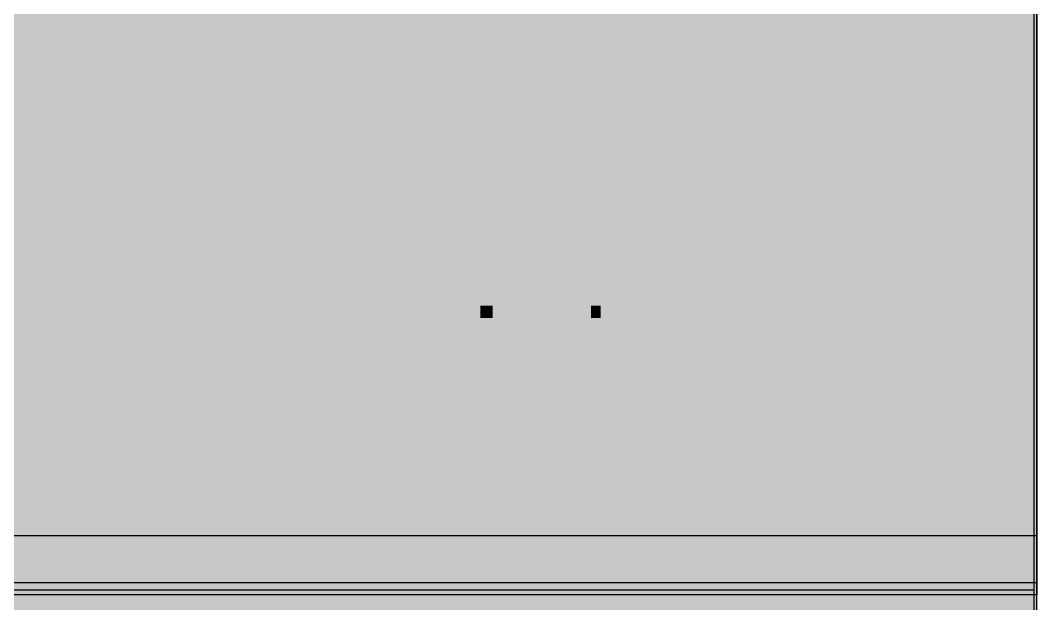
# Model space of a CAD drawing. Header units: millimetres. Extents: x 0 to 966, y -664 to 90.
# Drawn here: x 929.76 to 966, y -108.04 to -87.25 of the extents above; entities that cross this region are included whole.
import ezdxf

# ---------------------------------------------------------------- set-up
doc = ezdxf.new("R2010")
doc.units = ezdxf.units.MM
for name, color, linetype in [('HDL_BODY', 7, 'Continuous'), ('HDL_DETAIL', 7, 'Continuous'), ('HDL_PRINT', 7, 'Continuous')]:
    doc.layers.add(name, color=color, linetype=linetype)

# ---------------------------------------------------------------- blocks, each defined once
blk = doc.blocks.new('M_R12.16.1_FRONT')
at = {"layer": 'HDL_BODY', "true_color": 0x202126}
blk.add_hatch(color=250, dxfattribs=at).paths.add_polyline_path([(0, 0), (216, 0), (216, 90), (0, 90)])
at = {"layer": 'HDL_BODY', "true_color": 0x2a2a30}
blk.add_hatch(color=250, dxfattribs=at).paths.add_polyline_path([(0.4, 20.52), (215.6, 20.52), (215.6, 68.31), (0.4, 68.31)])
at = {"layer": 'HDL_PRINT', "true_color": 0xdee1e9}
for points in [[(187.901, 40.07), (189.131, 42.27), (190.36, 40.07), (187.901, 40.07)], [(204.41, 40.07), (205.64, 42.27), (206.867, 40.07), (204.41, 40.07)], [(187.901, 35.93), (187.901, 39.012), (188.253, 39.012), (188.253, 37.514), (189.747, 39.012), (190.271, 39.012), (189.045, 37.779), (190.36, 35.93), (189.833, 35.93), (188.781, 37.514), (188.253, 36.985), (188.253, 35.93), (187.901, 35.93)], [(204.674, 35.93), (204.674, 39.012), (205.112, 39.012), (205.112, 36.281), (206.603, 36.281), (206.603, 35.93), (204.674, 35.93)], [(187.901, 32.144), (187.901, 34.168), (188.517, 34.168), (188.867, 32.848), (189.219, 34.168), (189.833, 34.168), (189.833, 32.144), (189.483, 32.144), (189.483, 33.728), (189.045, 32.144), (188.692, 32.144), (188.253, 33.728), (188.253, 32.144), (187.901, 32.144)], [(190.008, 32.144), (190.535, 34.257), (190.799, 34.257), (190.271, 32.144), (190.008, 32.144)], [(193.961, 32.144), (193.522, 32.144), (193.522, 33.641), (193.49, 33.585), (193.451, 33.536), (193.408, 33.494), (193.36, 33.458), (193.309, 33.428), (193.255, 33.406), (193.198, 33.39), (193.14, 33.38), (193.081, 33.377), (193.081, 33.728), (193.114, 33.732), (193.149, 33.743), (193.185, 33.76), (193.225, 33.783), (193.268, 33.81), (193.317, 33.839), (193.372, 33.871), (193.433, 33.903), (193.471, 33.941), (193.507, 33.979), (193.54, 34.017), (193.567, 34.055), (193.589, 34.093), (193.603, 34.13), (193.608, 34.167), (193.961, 34.167), (193.961, 32.144)], [(195.804, 32.494), (195.804, 32.144), (194.488, 32.144), (194.492, 32.206), (194.502, 32.262), (194.516, 32.313), (194.531, 32.363), (194.547, 32.413), (194.561, 32.465), (194.571, 32.521), (194.574, 32.583), (194.607, 32.616), (194.645, 32.655), (194.689, 32.698), (194.736, 32.746), (194.787, 32.797), (194.841, 32.851), (194.897, 32.907), (194.955, 32.965), (195.013, 33.023), (195.072, 33.079), (195.129, 33.128), (195.183, 33.173), (195.233, 33.214), (195.277, 33.25), (195.314, 33.285), (195.342, 33.317), (195.359, 33.347), (195.366, 33.377), (195.397, 33.414), (195.42, 33.451), (195.435, 33.489), (195.445, 33.527), (195.45, 33.565), (195.451, 33.603), (195.452, 33.641), (195.451, 33.678), (195.448, 33.705), (195.441, 33.728), (195.426, 33.751), (195.402, 33.779), (195.366, 33.817), (195.359, 33.823), (195.339, 33.839), (195.31, 33.86), (195.274, 33.881), (195.234, 33.897), (195.191, 33.903), (195.147, 33.897), (195.105, 33.881), (195.069, 33.86), (195.039, 33.839), (195.02, 33.823), (195.013, 33.817), (194.981, 33.779), (194.958, 33.741), (194.943, 33.703), (194.934, 33.666), (194.929, 33.628), (194.927, 33.59), (194.927, 33.552), (194.488, 33.641), (194.514, 33.7), (194.536, 33.757), (194.555, 33.814), (194.575, 33.868), (194.597, 33.919), (194.623, 33.967), (194.656, 34.01), (194.697, 34.048), (194.749, 34.081), (194.786, 34.11), (194.831, 34.131), (194.881, 34.146), (194.937, 34.157), (194.996, 34.163), (195.059, 34.166), (195.124, 34.167), (195.191, 34.167), (195.256, 34.167), (195.321, 34.166), (195.383, 34.163), (195.442, 34.157), (195.498, 34.146), (195.548, 34.131), (195.592, 34.11), (195.629, 34.081), (195.687, 34.018), (195.73, 33.962), (195.761, 33.91), (195.782, 33.86), (195.795, 33.811), (195.801, 33.759), (195.804, 33.703), (195.804, 33.641), (195.804, 33.597), (195.804, 33.552), (195.804, 33.508), (195.804, 33.464), (195.804, 33.42), (195.804, 33.377), (195.771, 33.339), (195.746, 33.301), (195.725, 33.263), (195.706, 33.225), (195.686, 33.187), (195.661, 33.149), (195.629, 33.112), (195.591, 33.074), (195.553, 33.037), (195.515, 32.999), (195.477, 32.961), (195.44, 32.924), (195.403, 32.886), (195.366, 32.848), (195.328, 32.81), (195.29, 32.774), (195.252, 32.741), (195.215, 32.713), (195.177, 32.692), (195.14, 32.678), (195.102, 32.672), (195.102, 32.628), (195.102, 32.597), (195.102, 32.57), (195.102, 32.538), (195.102, 32.494), (195.804, 32.494)], [(197.822, 32.144), (197.473, 32.144), (197.473, 33.641), (197.414, 33.585), (197.356, 33.536), (197.297, 33.494), (197.238, 33.458), (197.179, 33.428), (197.121, 33.406), (197.062, 33.39), (197.003, 33.38), (196.945, 33.377), (196.945, 33.728), (196.982, 33.732), (197.025, 33.743), (197.072, 33.76), (197.121, 33.783), (197.171, 33.81), (197.218, 33.839), (197.261, 33.871), (197.298, 33.903), (197.335, 33.941), (197.372, 33.979), (197.41, 34.017), (197.447, 34.055), (197.485, 34.093), (197.523, 34.13), (197.561, 34.167), (197.822, 34.167), (197.822, 32.144)], [(201.775, 32.144), (201.337, 32.144), (201.337, 33.641), (201.304, 33.585), (201.266, 33.536), (201.223, 33.494), (201.175, 33.458), (201.124, 33.428), (201.07, 33.406), (201.014, 33.39), (200.956, 33.38), (200.898, 33.377), (200.898, 33.728), (200.931, 33.732), (200.965, 33.743), (201.001, 33.76), (201.04, 33.783), (201.083, 33.81), (201.132, 33.839), (201.186, 33.871), (201.248, 33.903), (201.286, 33.941), (201.322, 33.979), (201.354, 34.017), (201.382, 34.055), (201.404, 34.093), (201.418, 34.13), (201.423, 34.167), (201.775, 34.167), (201.775, 32.144)], [(196.157, 32.584), (196.596, 32.584), (196.596, 32.144), (196.157, 32.144), (196.157, 32.584)], [(200.107, 32.584), (200.458, 32.584), (200.458, 32.144), (200.107, 32.144), (200.107, 32.584)], [(189.045, 30.999), (189.305, 30.999), (189.305, 29.941), (189.302, 29.879), (189.292, 29.823), (189.278, 29.771), (189.262, 29.721), (189.247, 29.671), (189.233, 29.619), (189.223, 29.563), (189.219, 29.501), (189.186, 29.464), (189.159, 29.428), (189.133, 29.395), (189.105, 29.367), (189.069, 29.344), (189.021, 29.33), (188.956, 29.325), (188.922, 29.292), (188.888, 29.26), (188.852, 29.231), (188.813, 29.204), (188.769, 29.181), (188.721, 29.164), (188.666, 29.153), (188.603, 29.149), (188.538, 29.152), (188.473, 29.162), (188.411, 29.177), (188.352, 29.193), (188.296, 29.209), (188.246, 29.223), (188.202, 29.233), (188.165, 29.237), (188.128, 29.275), (188.092, 29.312), (188.06, 29.35), (188.031, 29.388), (188.009, 29.426), (187.995, 29.463), (187.99, 29.501), (187.96, 29.539), (187.938, 29.583), (187.922, 29.633), (187.912, 29.689), (187.905, 29.748), (187.902, 29.811), (187.901, 29.876), (187.901, 29.941), (187.901, 30.999), (188.079, 30.999), (188.079, 29.941), (188.083, 29.898), (188.096, 29.848), (188.112, 29.793), (188.131, 29.737), (188.147, 29.682), (188.16, 29.632), (188.165, 29.59), (188.171, 29.584), (188.191, 29.567), (188.22, 29.546), (188.256, 29.524), (188.297, 29.508), (188.339, 29.501), (188.345, 29.469), (188.361, 29.445), (188.388, 29.429), (188.426, 29.42), (188.474, 29.415), (188.533, 29.413), (188.603, 29.413), (188.646, 29.413), (188.696, 29.415), (188.751, 29.42), (188.808, 29.429), (188.862, 29.445), (188.913, 29.469), (188.956, 29.501), (188.985, 29.539), (189.007, 29.583), (189.023, 29.633), (189.034, 29.689), (189.04, 29.748), (189.043, 29.811), (189.044, 29.876), (189.045, 29.941), (189.045, 30.999)], [(192.378, 29.413), (192.378, 29.237), (191.238, 29.237), (191.238, 29.247), (191.238, 29.274), (191.238, 29.313), (191.238, 29.361), (191.238, 29.413), (191.245, 29.42), (191.264, 29.439), (191.293, 29.468), (191.33, 29.505), (191.371, 29.546), (191.415, 29.59), (191.419, 29.623), (191.432, 29.655), (191.452, 29.688), (191.48, 29.721), (191.517, 29.754), (191.562, 29.787), (191.615, 29.82), (191.676, 29.852), (191.739, 29.915), (191.794, 29.97), (191.842, 30.019), (191.886, 30.062), (191.925, 30.102), (191.961, 30.138), (191.995, 30.172), (192.029, 30.206), (192.062, 30.244), (192.085, 30.281), (192.101, 30.319), (192.111, 30.357), (192.116, 30.394), (192.117, 30.432), (192.118, 30.47), (192.117, 30.508), (192.116, 30.546), (192.111, 30.584), (192.101, 30.621), (192.085, 30.659), (192.062, 30.697), (192.029, 30.735), (192.022, 30.771), (192.003, 30.795), (191.974, 30.81), (191.937, 30.818), (191.897, 30.82), (191.854, 30.821), (191.783, 30.821), (191.724, 30.819), (191.675, 30.814), (191.638, 30.805), (191.611, 30.789), (191.595, 30.767), (191.59, 30.735), (191.557, 30.697), (191.534, 30.659), (191.518, 30.621), (191.508, 30.584), (191.503, 30.546), (191.502, 30.508), (191.501, 30.47), (191.238, 30.47), (191.242, 30.532), (191.253, 30.587), (191.27, 30.635), (191.293, 30.679), (191.32, 30.718), (191.35, 30.754), (191.382, 30.788), (191.415, 30.821), (191.452, 30.854), (191.495, 30.886), (191.545, 30.916), (191.6, 30.943), (191.66, 30.966), (191.722, 30.984), (191.788, 30.995), (191.854, 30.999), (191.916, 30.995), (191.97, 30.984), (192.019, 30.966), (192.062, 30.943), (192.101, 30.916), (192.137, 30.886), (192.171, 30.854), (192.204, 30.821), (192.237, 30.788), (192.268, 30.754), (192.298, 30.718), (192.324, 30.679), (192.347, 30.635), (192.364, 30.587), (192.375, 30.532), (192.378, 30.47), (192.378, 30.463), (192.375, 30.444), (192.368, 30.415), (192.353, 30.379), (192.329, 30.338), (192.293, 30.295), (192.286, 30.251), (192.269, 30.209), (192.248, 30.172), (192.227, 30.143), (192.21, 30.124), (192.204, 30.116), (192.171, 30.084), (192.137, 30.05), (192.101, 30.014), (192.062, 29.975), (192.019, 29.931), (191.97, 29.882), (191.916, 29.828), (191.854, 29.766), (191.792, 29.732), (191.738, 29.699), (191.692, 29.666), (191.655, 29.633), (191.627, 29.601), (191.606, 29.568), (191.594, 29.535), (191.59, 29.501), (191.581, 29.501), (191.559, 29.496), (191.533, 29.482), (191.511, 29.456), (191.501, 29.413), (192.378, 29.413)], [(192.556, 29.677), (192.82, 29.677), (192.825, 29.639), (192.837, 29.602), (192.854, 29.564), (192.872, 29.527), (192.889, 29.489), (192.901, 29.451), (192.906, 29.413), (192.944, 29.408), (192.982, 29.396), (193.019, 29.378), (193.057, 29.36), (193.094, 29.342), (193.132, 29.33), (193.17, 29.325), (193.208, 29.33), (193.245, 29.344), (193.283, 29.367), (193.32, 29.395), (193.358, 29.428), (193.396, 29.464), (193.433, 29.501), (193.466, 29.539), (193.49, 29.577), (193.506, 29.615), (193.515, 29.652), (193.52, 29.69), (193.522, 29.728), (193.522, 29.766), (193.522, 29.836), (193.52, 29.897), (193.515, 29.95), (193.506, 29.997), (193.49, 30.04), (193.466, 30.079), (193.433, 30.116), (193.396, 30.149), (193.358, 30.173), (193.32, 30.189), (193.283, 30.199), (193.245, 30.204), (193.208, 30.205), (193.17, 30.206), (193.126, 30.205), (193.085, 30.202), (193.049, 30.194), (193.02, 30.179), (193.002, 30.154), (192.995, 30.116), (192.957, 30.116), (192.929, 30.113), (192.906, 30.106), (192.884, 30.091), (192.857, 30.067), (192.82, 30.03), (192.642, 30.03), (192.82, 30.999), (193.697, 30.999), (193.697, 30.735), (192.995, 30.735), (192.906, 30.295), (192.944, 30.327), (192.984, 30.35), (193.026, 30.365), (193.073, 30.374), (193.126, 30.379), (193.188, 30.381), (193.259, 30.381), (193.295, 30.377), (193.337, 30.366), (193.384, 30.349), (193.433, 30.327), (193.483, 30.3), (193.529, 30.271), (193.572, 30.239), (193.608, 30.206), (193.641, 30.168), (193.674, 30.125), (193.704, 30.078), (193.731, 30.029), (193.753, 29.98), (193.771, 29.932), (193.782, 29.889), (193.786, 29.852), (193.782, 29.786), (193.771, 29.722), (193.753, 29.659), (193.731, 29.6), (193.704, 29.544), (193.674, 29.494), (193.641, 29.45), (193.608, 29.413), (193.576, 29.358), (193.538, 29.309), (193.495, 29.266), (193.448, 29.23), (193.396, 29.201), (193.342, 29.178), (193.286, 29.162), (193.228, 29.152), (193.17, 29.149), (193.108, 29.153), (193.052, 29.164), (193, 29.181), (192.95, 29.204), (192.901, 29.231), (192.849, 29.26), (192.793, 29.292), (192.731, 29.325), (192.702, 29.358), (192.678, 29.392), (192.659, 29.429), (192.643, 29.468), (192.626, 29.511), (192.607, 29.56), (192.585, 29.615), (192.556, 29.677)], [(195.893, 29.237), (195.277, 30.999), (195.452, 30.999), (195.979, 29.677), (195.979, 29.639), (195.981, 29.602), (195.986, 29.564), (195.996, 29.527), (196.011, 29.489), (196.035, 29.451), (196.068, 29.413), (196.068, 29.451), (196.07, 29.489), (196.075, 29.527), (196.084, 29.564), (196.1, 29.602), (196.124, 29.639), (196.157, 29.677), (196.595, 30.999), (196.859, 30.999), (196.157, 29.237), (195.893, 29.237)], [(189.569, 29.237), (189.569, 30.116), (189.747, 30.116), (189.747, 30.03), (189.784, 30.062), (189.821, 30.085), (189.859, 30.1), (189.896, 30.11), (189.933, 30.114), (189.971, 30.116), (190.008, 30.116), (190.052, 30.116), (190.083, 30.116), (190.11, 30.116), (190.141, 30.116), (190.186, 30.116), (190.194, 30.116), (190.216, 30.111), (190.241, 30.098), (190.263, 30.072), (190.271, 30.03), (190.272, 30.021), (190.277, 29.999), (190.291, 29.972), (190.317, 29.95), (190.36, 29.941), (190.36, 29.931), (190.36, 29.904), (190.36, 29.865), (190.36, 29.817), (190.36, 29.766), (190.36, 29.237), (190.186, 29.237), (190.186, 29.766), (190.186, 29.809), (190.186, 29.839), (190.186, 29.866), (190.186, 29.897), (190.186, 29.941), (190.176, 29.942), (190.154, 29.947), (190.128, 29.96), (190.106, 29.987), (190.097, 30.03), (190.008, 30.03), (189.965, 30.03), (189.924, 30.027), (189.888, 30.019), (189.859, 30.004), (189.84, 29.979), (189.833, 29.941), (189.801, 29.936), (189.778, 29.919), (189.763, 29.892), (189.754, 29.854), (189.749, 29.806), (189.747, 29.746), (189.747, 29.677), (189.747, 29.237), (189.569, 29.237)], [(196.945, 29.852), (196.945, 30.116), (196.982, 30.15), (197.025, 30.182), (197.072, 30.212), (197.121, 30.239), (197.171, 30.262), (197.218, 30.279), (197.261, 30.291), (197.298, 30.295), (197.34, 30.295), (197.371, 30.295), (197.397, 30.295), (197.428, 30.295), (197.473, 30.295), (197.48, 30.257), (197.499, 30.232), (197.528, 30.217), (197.564, 30.209), (197.605, 30.206), (197.647, 30.206), (197.691, 30.168), (197.732, 30.143), (197.768, 30.128), (197.797, 30.12), (197.815, 30.117), (197.822, 30.116), (197.911, 30.116), (197.918, 30.117), (197.937, 30.12), (197.966, 30.128), (198.002, 30.143), (198.043, 30.168), (198.086, 30.206), (198.095, 30.206), (198.117, 30.211), (198.144, 30.225), (198.166, 30.251), (198.175, 30.295), (198.175, 30.03), (198.166, 29.987), (198.144, 29.96), (198.117, 29.947), (198.095, 29.942), (198.086, 29.941), (198.043, 29.934), (198.002, 29.918), (197.966, 29.897), (197.937, 29.875), (197.918, 29.859), (197.911, 29.852), (197.867, 29.859), (197.826, 29.875), (197.79, 29.897), (197.762, 29.918), (197.743, 29.934), (197.736, 29.941), (197.698, 29.941), (197.671, 29.944), (197.648, 29.952), (197.625, 29.967), (197.598, 29.993), (197.561, 30.03), (197.517, 30.03), (197.473, 30.03), (197.428, 30.03), (197.385, 30.03), (197.341, 30.03), (197.298, 30.03), (197.254, 30.03), (197.222, 30.03), (197.195, 30.03), (197.164, 30.03), (197.12, 30.03), (197.113, 30.023), (197.094, 30.004), (197.066, 29.975), (197.03, 29.938), (196.989, 29.896), (196.945, 29.852)], [(187.901, 28.004), (188.164, 28.004), (188.164, 26.243), (187.901, 26.243), (187.901, 28.004)], [(190.974, 26.243), (190.71, 26.243), (190.71, 27.652), (190.705, 27.619), (190.691, 27.594), (190.669, 27.573), (190.641, 27.554), (190.609, 27.534), (190.573, 27.508), (190.535, 27.476), (190.498, 27.471), (190.461, 27.458), (190.423, 27.441), (190.386, 27.422), (190.348, 27.405), (190.31, 27.392), (190.271, 27.387), (190.271, 27.564), (190.334, 27.597), (190.389, 27.63), (190.438, 27.663), (190.481, 27.696), (190.52, 27.729), (190.557, 27.762), (190.591, 27.795), (190.624, 27.828), (190.661, 27.861), (190.696, 27.886), (190.729, 27.906), (190.757, 27.925), (190.779, 27.946), (190.794, 27.971), (190.799, 28.004), (190.974, 28.004), (190.974, 26.243)], [(192.642, 26.507), (192.642, 26.243), (191.501, 26.243), (191.501, 26.286), (191.501, 26.317), (191.501, 26.344), (191.501, 26.375), (191.501, 26.419), (191.506, 26.457), (191.521, 26.494), (191.543, 26.532), (191.571, 26.57), (191.604, 26.608), (191.639, 26.645), (191.676, 26.683), (191.682, 26.688), (191.698, 26.705), (191.725, 26.731), (191.763, 26.769), (191.811, 26.818), (191.87, 26.877), (191.94, 26.947), (191.999, 26.98), (192.056, 27.017), (192.11, 27.058), (192.16, 27.101), (192.204, 27.145), (192.241, 27.189), (192.269, 27.23), (192.286, 27.267), (192.293, 27.299), (192.324, 27.337), (192.347, 27.375), (192.362, 27.413), (192.372, 27.45), (192.376, 27.488), (192.378, 27.526), (192.378, 27.564), (192.378, 27.607), (192.375, 27.648), (192.368, 27.685), (192.353, 27.714), (192.329, 27.733), (192.293, 27.74), (192.286, 27.777), (192.266, 27.802), (192.237, 27.817), (192.201, 27.825), (192.16, 27.827), (192.118, 27.828), (192.052, 27.828), (192.003, 27.826), (191.966, 27.821), (191.938, 27.811), (191.913, 27.796), (191.886, 27.772), (191.854, 27.74), (191.821, 27.735), (191.797, 27.718), (191.782, 27.691), (191.772, 27.654), (191.767, 27.605), (191.765, 27.546), (191.765, 27.476), (191.501, 27.564), (191.505, 27.6), (191.517, 27.643), (191.534, 27.691), (191.556, 27.74), (191.583, 27.789), (191.613, 27.836), (191.644, 27.879), (191.676, 27.916), (191.713, 27.945), (191.758, 27.967), (191.808, 27.982), (191.864, 27.993), (191.923, 27.999), (191.986, 28.003), (192.051, 28.004), (192.118, 28.004), (192.187, 28.004), (192.248, 28.002), (192.301, 27.997), (192.347, 27.987), (192.39, 27.972), (192.429, 27.948), (192.467, 27.916), (192.5, 27.879), (192.532, 27.836), (192.562, 27.789), (192.588, 27.74), (192.61, 27.691), (192.627, 27.643), (192.638, 27.6), (192.642, 27.564), (192.642, 27.526), (192.64, 27.488), (192.635, 27.45), (192.626, 27.413), (192.611, 27.375), (192.588, 27.337), (192.556, 27.299), (192.556, 27.293), (192.553, 27.273), (192.545, 27.244), (192.53, 27.208), (192.505, 27.167), (192.467, 27.123), (192.434, 27.09), (192.4, 27.056), (192.364, 27.02), (192.325, 26.98), (192.282, 26.937), (192.234, 26.888), (192.179, 26.833), (192.118, 26.771), (192.08, 26.734), (192.042, 26.698), (192.004, 26.665), (191.966, 26.637), (191.928, 26.615), (191.891, 26.6), (191.854, 26.595), (191.845, 26.552), (191.823, 26.526), (191.796, 26.512), (191.774, 26.508), (191.765, 26.507), (192.642, 26.507)], [(194.927, 26.243), (194.663, 26.243), (194.663, 27.652), (194.658, 27.619), (194.644, 27.594), (194.622, 27.573), (194.593, 27.554), (194.561, 27.534), (194.525, 27.508), (194.488, 27.476), (194.444, 27.469), (194.403, 27.453), (194.366, 27.432), (194.337, 27.41), (194.318, 27.394), (194.311, 27.387), (194.311, 27.564), (194.349, 27.601), (194.387, 27.639), (194.425, 27.677), (194.462, 27.715), (194.5, 27.752), (194.537, 27.79), (194.574, 27.828), (194.612, 27.861), (194.648, 27.886), (194.68, 27.906), (194.708, 27.925), (194.73, 27.946), (194.744, 27.971), (194.749, 28.004), (194.927, 28.004), (194.927, 26.243)], [(198.35, 26.243), (199.052, 27.211), (198.439, 28.004), (198.702, 28.004), (199.052, 27.564), (199.085, 27.526), (199.111, 27.49), (199.131, 27.457), (199.151, 27.429), (199.171, 27.407), (199.197, 27.393), (199.23, 27.387), (199.236, 27.394), (199.252, 27.414), (199.273, 27.443), (199.294, 27.479), (199.309, 27.52), (199.316, 27.564), (199.668, 28.004), (199.932, 28.004), (199.316, 27.211), (200.018, 26.243), (199.668, 26.243), (199.23, 26.859), (199.23, 26.903), (199.23, 26.934), (199.23, 26.961), (199.23, 26.992), (199.23, 27.035), (199.192, 26.992), (199.167, 26.951), (199.152, 26.914), (199.144, 26.885), (199.141, 26.866), (199.141, 26.859), (198.702, 26.243), (198.35, 26.243)], [(192.82, 26.243), (193.259, 26.947), (192.82, 27.564), (193.081, 27.564), (193.259, 27.211), (193.301, 27.202), (193.326, 27.18), (193.339, 27.154), (193.344, 27.132), (193.345, 27.123), (193.388, 27.132), (193.414, 27.154), (193.428, 27.18), (193.433, 27.202), (193.433, 27.211), (193.697, 27.564), (193.961, 27.564), (193.522, 26.947), (193.961, 26.243), (193.697, 26.243), (193.433, 26.683), (193.345, 26.771), (193.081, 26.243), (192.82, 26.243)], [(188.517, 26.243), (188.517, 27.211), (188.603, 27.211), (188.603, 27.035), (188.637, 27.068), (188.671, 27.1), (188.708, 27.13), (188.747, 27.156), (188.791, 27.179), (188.839, 27.196), (188.894, 27.208), (188.956, 27.211), (188.965, 27.211), (188.987, 27.206), (189.013, 27.192), (189.035, 27.166), (189.045, 27.123), (189.087, 27.123), (189.118, 27.123), (189.144, 27.123), (189.175, 27.123), (189.219, 27.123), (189.219, 27.08), (189.219, 27.049), (189.219, 27.022), (189.219, 26.991), (189.219, 26.947), (189.219, 26.859), (189.219, 26.243), (189.045, 26.243), (189.045, 26.859), (189.045, 26.947), (189.044, 26.956), (189.039, 26.978), (189.025, 27.004), (188.999, 27.026), (188.956, 27.035), (188.867, 27.035), (188.824, 27.035), (188.794, 27.035), (188.767, 27.035), (188.736, 27.035), (188.692, 27.035), (188.687, 26.998), (188.674, 26.96), (188.657, 26.922), (188.638, 26.884), (188.621, 26.847), (188.608, 26.809), (188.603, 26.771), (188.603, 26.243), (188.517, 26.243)]]:
    blk.add_hatch(color=254, dxfattribs=at).paths.add_polyline_path(points)
h = blk.add_hatch(color=254, dxfattribs=at)
h.paths.add_polyline_path([(191.063, 32.144), (191.063, 34.167), (191.854, 34.167), (191.936, 34.167), (192.006, 34.167), (192.068, 34.167), (192.124, 34.167), (192.175, 34.167), (192.223, 34.167), (192.272, 34.167), (192.323, 34.167), (192.378, 34.167), (192.416, 34.135), (192.453, 34.109), (192.486, 34.083), (192.514, 34.055), (192.537, 34.018), (192.551, 33.969), (192.556, 33.903), (192.588, 33.866), (192.611, 33.828), (192.626, 33.791), (192.635, 33.753), (192.64, 33.716), (192.642, 33.679), (192.642, 33.641), (192.642, 33.57), (192.64, 33.509), (192.635, 33.455), (192.626, 33.408), (192.611, 33.366), (192.588, 33.326), (192.556, 33.288), (192.519, 33.255), (192.475, 33.223), (192.425, 33.193), (192.369, 33.167), (192.31, 33.144), (192.247, 33.127), (192.183, 33.116), (192.118, 33.112), (192.155, 33.075), (192.192, 33.039), (192.229, 33.006), (192.267, 32.978), (192.304, 32.956), (192.341, 32.942), (192.378, 32.937), (192.382, 32.903), (192.394, 32.869), (192.411, 32.832), (192.434, 32.793), (192.461, 32.749), (192.491, 32.7), (192.523, 32.645), (192.556, 32.583), (192.82, 32.144), (192.378, 32.144), (192.029, 32.583), (191.996, 32.645), (191.964, 32.7), (191.934, 32.749), (191.908, 32.793), (191.886, 32.832), (191.869, 32.869), (191.858, 32.903), (191.854, 32.937), (191.816, 32.943), (191.788, 32.959), (191.765, 32.98), (191.742, 33.001), (191.714, 33.017), (191.676, 33.023), (191.666, 33.023), (191.64, 33.023), (191.601, 33.023), (191.554, 33.023), (191.501, 33.023), (191.415, 33.023), (191.415, 32.144), (191.063, 32.144)])
h.paths.add_polyline_path([(191.415, 33.377), (191.765, 33.377), (191.835, 33.377), (191.896, 33.377), (191.949, 33.377), (191.997, 33.377), (192.039, 33.377), (192.079, 33.377), (192.118, 33.377), (192.127, 33.378), (192.148, 33.382), (192.173, 33.395), (192.195, 33.421), (192.204, 33.463), (192.204, 33.473), (192.204, 33.5), (192.204, 33.54), (192.204, 33.589), (192.204, 33.641), (192.204, 33.728), (192.167, 33.765), (192.14, 33.79), (192.117, 33.806), (192.095, 33.813), (192.067, 33.816), (192.029, 33.817), (192.021, 33.817), (191.999, 33.817), (191.962, 33.817), (191.911, 33.817), (191.845, 33.817), (191.765, 33.817), (191.415, 33.817), (191.415, 33.377)])
h = blk.add_hatch(color=254, dxfattribs=at)
h.paths.add_polyline_path([(199.754, 33.728), (199.405, 33.641), (199.367, 33.684), (199.342, 33.725), (199.327, 33.761), (199.319, 33.79), (199.316, 33.81), (199.316, 33.817), (199.279, 33.853), (199.252, 33.877), (199.23, 33.892), (199.207, 33.9), (199.179, 33.903), (199.141, 33.903), (199.097, 33.897), (199.056, 33.881), (199.02, 33.86), (198.992, 33.839), (198.973, 33.823), (198.966, 33.817), (198.94, 33.784), (198.918, 33.745), (198.9, 33.699), (198.885, 33.647), (198.87, 33.588), (198.854, 33.523), (198.836, 33.451), (198.815, 33.373), (198.788, 33.288), (198.844, 33.34), (198.895, 33.381), (198.942, 33.411), (198.987, 33.433), (199.031, 33.448), (199.076, 33.457), (199.123, 33.461), (199.174, 33.463), (199.23, 33.463), (199.266, 33.463), (199.308, 33.46), (199.355, 33.454), (199.404, 33.441), (199.453, 33.42), (199.5, 33.389), (199.543, 33.346), (199.58, 33.288), (199.632, 33.255), (199.672, 33.216), (199.703, 33.173), (199.724, 33.125), (199.739, 33.074), (199.748, 33.02), (199.752, 32.964), (199.754, 32.906), (199.754, 32.848), (199.754, 32.766), (199.752, 32.695), (199.748, 32.632), (199.739, 32.576), (199.724, 32.525), (199.703, 32.475), (199.672, 32.426), (199.632, 32.374), (199.58, 32.319), (199.542, 32.286), (199.498, 32.254), (199.448, 32.224), (199.392, 32.198), (199.333, 32.175), (199.271, 32.158), (199.206, 32.147), (199.141, 32.144), (199.083, 32.147), (199.024, 32.156), (198.965, 32.172), (198.907, 32.195), (198.848, 32.224), (198.789, 32.26), (198.73, 32.303), (198.672, 32.352), (198.613, 32.408), (198.59, 32.436), (198.567, 32.473), (198.544, 32.518), (198.523, 32.573), (198.503, 32.636), (198.485, 32.708), (198.469, 32.788), (198.457, 32.878), (198.447, 32.976), (198.441, 33.083), (198.439, 33.199), (198.441, 33.293), (198.447, 33.383), (198.457, 33.468), (198.469, 33.549), (198.485, 33.626), (198.503, 33.698), (198.523, 33.765), (198.544, 33.829), (198.567, 33.888), (198.59, 33.942), (198.613, 33.992), (198.672, 34.022), (198.73, 34.05), (198.789, 34.077), (198.848, 34.102), (198.907, 34.124), (198.965, 34.142), (199.024, 34.156), (199.083, 34.164), (199.141, 34.167), (199.203, 34.167), (199.259, 34.166), (199.31, 34.163), (199.36, 34.157), (199.41, 34.146), (199.462, 34.131), (199.518, 34.11), (199.58, 34.081), (199.609, 34.048), (199.632, 34.013), (199.651, 33.976), (199.668, 33.937), (199.685, 33.893), (199.703, 33.844), (199.726, 33.79), (199.754, 33.728)])
h.paths.add_polyline_path([(198.877, 32.848), (198.878, 32.81), (198.879, 32.772), (198.884, 32.734), (198.894, 32.697), (198.91, 32.659), (198.933, 32.621), (198.966, 32.583), (198.973, 32.546), (198.992, 32.521), (199.02, 32.505), (199.056, 32.498), (199.097, 32.495), (199.141, 32.494), (199.185, 32.495), (199.226, 32.498), (199.262, 32.505), (199.29, 32.521), (199.309, 32.546), (199.316, 32.583), (199.349, 32.589), (199.372, 32.605), (199.388, 32.632), (199.398, 32.67), (199.403, 32.719), (199.404, 32.778), (199.405, 32.848), (199.404, 32.886), (199.403, 32.924), (199.398, 32.961), (199.388, 32.999), (199.372, 33.037), (199.349, 33.074), (199.316, 33.112), (199.279, 33.149), (199.252, 33.173), (199.23, 33.188), (199.207, 33.195), (199.179, 33.198), (199.141, 33.199), (199.097, 33.198), (199.056, 33.195), (199.02, 33.188), (198.992, 33.173), (198.973, 33.149), (198.966, 33.112), (198.933, 33.074), (198.91, 33.037), (198.894, 32.999), (198.884, 32.961), (198.879, 32.924), (198.878, 32.886), (198.877, 32.848)])
h = blk.add_hatch(color=254, dxfattribs=at)
h.paths.add_polyline_path([(193.961, 30.116), (193.961, 30.183), (193.962, 30.248), (193.965, 30.311), (193.972, 30.371), (193.982, 30.427), (193.997, 30.478), (194.018, 30.522), (194.047, 30.559), (194.051, 30.621), (194.062, 30.676), (194.08, 30.724), (194.102, 30.767), (194.129, 30.806), (194.159, 30.842), (194.192, 30.877), (194.225, 30.91), (194.262, 30.943), (194.301, 30.967), (194.343, 30.983), (194.39, 30.992), (194.444, 30.997), (194.504, 30.999), (194.574, 30.999), (194.618, 30.999), (194.659, 30.996), (194.695, 30.988), (194.724, 30.973), (194.742, 30.948), (194.749, 30.91), (194.787, 30.905), (194.823, 30.89), (194.857, 30.868), (194.885, 30.84), (194.907, 30.807), (194.922, 30.771), (194.927, 30.735), (194.959, 30.729), (194.984, 30.713), (195.004, 30.686), (195.023, 30.648), (195.043, 30.599), (195.069, 30.54), (195.102, 30.47), (195.102, 30.432), (195.102, 30.392), (195.102, 30.35), (195.102, 30.302), (195.102, 30.249), (195.102, 30.188), (195.102, 30.116), (195.102, 30.032), (195.101, 29.953), (195.099, 29.882), (195.094, 29.817), (195.087, 29.758), (195.076, 29.706), (195.06, 29.661), (195.039, 29.622), (195.013, 29.59), (195.008, 29.548), (194.994, 29.499), (194.972, 29.448), (194.944, 29.401), (194.912, 29.362), (194.876, 29.335), (194.838, 29.325), (194.8, 29.287), (194.762, 29.252), (194.725, 29.219), (194.687, 29.19), (194.65, 29.168), (194.612, 29.154), (194.574, 29.149), (194.516, 29.152), (194.459, 29.162), (194.403, 29.178), (194.349, 29.201), (194.298, 29.23), (194.25, 29.266), (194.207, 29.309), (194.168, 29.358), (194.136, 29.413), (194.109, 29.445), (194.083, 29.486), (194.059, 29.538), (194.036, 29.598), (194.015, 29.666), (193.997, 29.743), (193.982, 29.827), (193.971, 29.917), (193.963, 30.014), (193.961, 30.116)])
h.paths.add_polyline_path([(194.225, 30.116), (194.225, 30.016), (194.225, 29.926), (194.227, 29.846), (194.23, 29.774), (194.235, 29.711), (194.243, 29.655), (194.254, 29.607), (194.269, 29.566), (194.287, 29.531), (194.311, 29.501), (194.344, 29.464), (194.371, 29.428), (194.397, 29.395), (194.425, 29.367), (194.461, 29.344), (194.509, 29.33), (194.574, 29.325), (194.612, 29.33), (194.648, 29.344), (194.68, 29.367), (194.708, 29.395), (194.73, 29.428), (194.744, 29.464), (194.749, 29.501), (194.776, 29.531), (194.802, 29.566), (194.827, 29.607), (194.85, 29.655), (194.871, 29.711), (194.89, 29.774), (194.905, 29.846), (194.917, 29.926), (194.924, 30.016), (194.927, 30.116), (194.924, 30.201), (194.915, 30.28), (194.901, 30.352), (194.882, 30.418), (194.86, 30.476), (194.835, 30.529), (194.807, 30.574), (194.779, 30.613), (194.749, 30.645), (194.744, 30.683), (194.73, 30.719), (194.708, 30.752), (194.68, 30.78), (194.648, 30.802), (194.612, 30.816), (194.574, 30.821), (194.509, 30.816), (194.461, 30.802), (194.425, 30.78), (194.397, 30.752), (194.371, 30.719), (194.344, 30.683), (194.311, 30.645), (194.285, 30.613), (194.265, 30.574), (194.25, 30.529), (194.239, 30.476), (194.232, 30.418), (194.228, 30.352), (194.226, 30.28), (194.225, 30.201), (194.225, 30.116)])
h = blk.add_hatch(color=254, dxfattribs=at)
h.paths.add_polyline_path([(190.713, 30.295), (190.713, 30.47), (190.888, 30.47), (190.888, 30.295), (190.713, 30.295)])
h.paths.add_polyline_path([(190.713, 29.237), (190.713, 29.501), (190.888, 29.501), (190.888, 29.237), (190.713, 29.237)])
h = blk.add_hatch(color=254, dxfattribs=at)
h.paths.add_polyline_path([(196.595, 27.564), (196.418, 27.564), (196.381, 27.607), (196.357, 27.648), (196.342, 27.685), (196.335, 27.714), (196.332, 27.733), (196.332, 27.74), (196.294, 27.772), (196.256, 27.796), (196.219, 27.811), (196.181, 27.821), (196.144, 27.826), (196.106, 27.828), (196.068, 27.828), (196.024, 27.828), (195.993, 27.828), (195.966, 27.828), (195.936, 27.828), (195.893, 27.828), (195.86, 27.79), (195.835, 27.752), (195.814, 27.715), (195.795, 27.677), (195.774, 27.639), (195.748, 27.601), (195.715, 27.564), (195.715, 27.526), (195.715, 27.486), (195.715, 27.443), (195.715, 27.396), (195.715, 27.343), (195.715, 27.282), (195.715, 27.211), (195.722, 27.218), (195.742, 27.238), (195.771, 27.266), (195.807, 27.303), (195.849, 27.344), (195.893, 27.387), (195.936, 27.387), (195.966, 27.387), (195.993, 27.387), (196.024, 27.387), (196.068, 27.387), (196.13, 27.387), (196.186, 27.385), (196.237, 27.378), (196.287, 27.365), (196.337, 27.344), (196.389, 27.313), (196.445, 27.27), (196.507, 27.211), (196.539, 27.173), (196.563, 27.134), (196.579, 27.091), (196.588, 27.044), (196.593, 26.991), (196.595, 26.93), (196.595, 26.859), (196.595, 26.789), (196.593, 26.728), (196.588, 26.674), (196.579, 26.627), (196.563, 26.584), (196.539, 26.545), (196.507, 26.507), (196.501, 26.469), (196.487, 26.433), (196.465, 26.401), (196.437, 26.372), (196.404, 26.35), (196.368, 26.336), (196.332, 26.331), (196.294, 26.298), (196.256, 26.275), (196.219, 26.259), (196.181, 26.25), (196.144, 26.245), (196.106, 26.243), (196.068, 26.243), (196.002, 26.247), (195.938, 26.258), (195.875, 26.275), (195.815, 26.298), (195.76, 26.324), (195.71, 26.354), (195.666, 26.386), (195.629, 26.419), (195.603, 26.472), (195.577, 26.526), (195.552, 26.582), (195.528, 26.641), (195.507, 26.705), (195.489, 26.774), (195.473, 26.849), (195.461, 26.932), (195.454, 27.023), (195.452, 27.123), (195.454, 27.202), (195.461, 27.281), (195.473, 27.359), (195.489, 27.435), (195.507, 27.509), (195.528, 27.58), (195.552, 27.648), (195.577, 27.712), (195.603, 27.772), (195.629, 27.828), (195.661, 27.88), (195.699, 27.921), (195.742, 27.952), (195.79, 27.974), (195.841, 27.988), (195.896, 27.997), (195.952, 28.002), (196.01, 28.004), (196.068, 28.004), (196.138, 28.004), (196.199, 28.002), (196.252, 27.997), (196.299, 27.987), (196.341, 27.972), (196.38, 27.948), (196.418, 27.916), (196.451, 27.883), (196.483, 27.849), (196.513, 27.812), (196.54, 27.773), (196.563, 27.729), (196.58, 27.681), (196.591, 27.626), (196.595, 27.564)])
h.paths.add_polyline_path([(195.715, 26.859), (195.715, 26.815), (195.715, 26.771), (195.715, 26.727), (195.715, 26.683), (195.715, 26.639), (195.715, 26.595), (195.753, 26.557), (195.781, 26.53), (195.804, 26.507), (195.827, 26.484), (195.855, 26.456), (195.893, 26.419), (195.936, 26.419), (195.966, 26.419), (195.993, 26.419), (196.024, 26.419), (196.068, 26.419), (196.106, 26.419), (196.144, 26.421), (196.181, 26.426), (196.219, 26.435), (196.256, 26.451), (196.294, 26.474), (196.332, 26.507), (196.336, 26.545), (196.349, 26.584), (196.365, 26.627), (196.384, 26.674), (196.401, 26.728), (196.413, 26.789), (196.418, 26.859), (196.413, 26.897), (196.401, 26.935), (196.384, 26.972), (196.365, 27.01), (196.349, 27.048), (196.336, 27.086), (196.332, 27.123), (196.294, 27.156), (196.256, 27.179), (196.219, 27.195), (196.181, 27.205), (196.144, 27.209), (196.106, 27.211), (196.068, 27.211), (196.03, 27.211), (195.992, 27.209), (195.955, 27.205), (195.917, 27.195), (195.88, 27.179), (195.842, 27.156), (195.804, 27.123), (195.771, 27.086), (195.748, 27.048), (195.732, 27.01), (195.722, 26.972), (195.717, 26.935), (195.716, 26.897), (195.715, 26.859)])
h = blk.add_hatch(color=254, dxfattribs=at)
h.paths.add_polyline_path([(196.77, 26.243), (197.384, 28.004), (197.647, 28.004), (198.35, 26.243), (198.086, 26.243), (197.911, 26.771), (197.209, 26.771), (196.945, 26.243), (196.77, 26.243)])
h.paths.add_polyline_path([(197.209, 26.947), (197.822, 26.947), (197.647, 27.476), (197.616, 27.546), (197.593, 27.607), (197.578, 27.66), (197.568, 27.708), (197.563, 27.75), (197.562, 27.79), (197.561, 27.828), (197.529, 27.79), (197.505, 27.75), (197.489, 27.708), (197.48, 27.66), (197.475, 27.607), (197.473, 27.546), (197.473, 27.476), (197.209, 26.947)])
h = blk.add_hatch(color=254, dxfattribs=at)
h.paths.add_polyline_path([(189.569, 27.299), (189.569, 27.564), (189.833, 27.564), (189.833, 27.299), (189.569, 27.299)])
h.paths.add_polyline_path([(189.569, 26.243), (189.569, 26.507), (189.833, 26.507), (189.833, 26.243), (189.569, 26.243)])
at = {"layer": 'HDL_DETAIL', "color": 251, "true_color": 0x52555c}
for points in [[(0.351, 0.176), (215.912, 0.176), (215.912, 90), (0.351, 90), (0.351, 0.176)], [(0, 0), (216, 0), (216, 89.824), (0, 89.824), (0, 0)], [(0.351, 22.456), (215.912, 22.456), (215.912, 67.808), (0.351, 67.808), (0.351, 22.456)], [(0, 67.632), (216, 67.632), (216, 22.28), (0, 22.28), (0, 67.632)]]:
    blk.add_lwpolyline(points, close=True, dxfattribs=at)
for points in [[(0.702, 24.393), (214.506, 24.393)], [(0.702, 24.393), (214.506, 24.393)], [(0.702, 24.393), (214.506, 24.393)], [(0.702, 24.393), (214.506, 24.393)], [(0.702, 24.393), (214.506, 24.393)], [(0.702, 24.393), (214.506, 24.393)], [(0.702, 24.393), (214.506, 24.393)], [(0.702, 24.393), (214.506, 24.393)], [(0.702, 24.393), (214.506, 24.393)], [(0.702, 24.393), (214.506, 24.393)], [(0.702, 24.393), (214.506, 24.393)], [(0.702, 24.393), (214.506, 24.393)], [(0.702, 24.393), (214.506, 24.393)], [(0.702, 24.393), (214.506, 24.393)], [(0.702, 24.393), (214.506, 24.393)], [(0.702, 24.393), (214.506, 24.393)], [(0.702, 24.393), (214.506, 24.393)], [(0.702, 24.393), (214.506, 24.393)], [(0.702, 24.393), (214.506, 24.393)], [(0.702, 24.393), (214.506, 24.393)], [(0.702, 24.393), (216, 24.393)], [(0.702, 22.72), (214.595, 22.72)], [(0.702, 22.72), (214.595, 22.72)], [(0.702, 22.72), (214.595, 22.72)], [(0.702, 22.72), (214.595, 22.72)], [(0.702, 22.72), (214.595, 22.72)], [(0.702, 22.72), (214.595, 22.72)], [(0.702, 22.72), (214.595, 22.72)], [(0.702, 22.72), (214.595, 22.72)], [(0.702, 22.72), (214.595, 22.72)], [(0.702, 22.72), (214.595, 22.72)], [(0.702, 22.72), (214.595, 22.72)], [(0.702, 22.72), (214.595, 22.72)], [(0.702, 22.72), (214.595, 22.72)], [(0.702, 22.72), (214.595, 22.72)], [(0.702, 22.72), (214.595, 22.72)], [(0.702, 22.72), (214.595, 22.72)], [(0.702, 22.72), (214.595, 22.72)], [(0.702, 22.72), (214.595, 22.72)], [(0.702, 22.72), (214.595, 22.72)], [(0.702, 22.72), (214.595, 22.72)], [(0.702, 22.72), (216, 22.72)], [(0.351, 22.456), (214.859, 22.456)], [(0.351, 22.456), (214.859, 22.456)], [(0.351, 22.456), (214.859, 22.456)], [(0.351, 22.456), (214.859, 22.456)], [(0.351, 22.456), (214.859, 22.456)], [(0.351, 22.456), (214.859, 22.456)], [(0.351, 22.456), (214.859, 22.456)], [(0.351, 22.456), (214.859, 22.456)], [(0.351, 22.456), (214.859, 22.456)], [(0.351, 22.456), (214.859, 22.456)], [(0.351, 22.456), (214.859, 22.456)], [(0.351, 22.456), (214.859, 22.456)], [(0.351, 22.456), (214.859, 22.456)], [(0.351, 22.456), (214.859, 22.456)], [(0.351, 22.456), (214.859, 22.456)], [(0.351, 22.456), (214.859, 22.456)], [(0.351, 22.456), (214.859, 22.456)], [(0.351, 22.456), (214.859, 22.456)], [(0.351, 22.456), (214.859, 22.456)], [(0.351, 22.456), (214.859, 22.456)], [(0.351, 22.456), (215.911, 22.456)]]:
    blk.add_lwpolyline(points, dxfattribs=at)

msp = doc.modelspace()

# ---------------------------------------------------------------- block references
msp.add_blockref('M_R12.16.1_FRONT', (750, -130))

doc.saveas('drawing.dxf')
